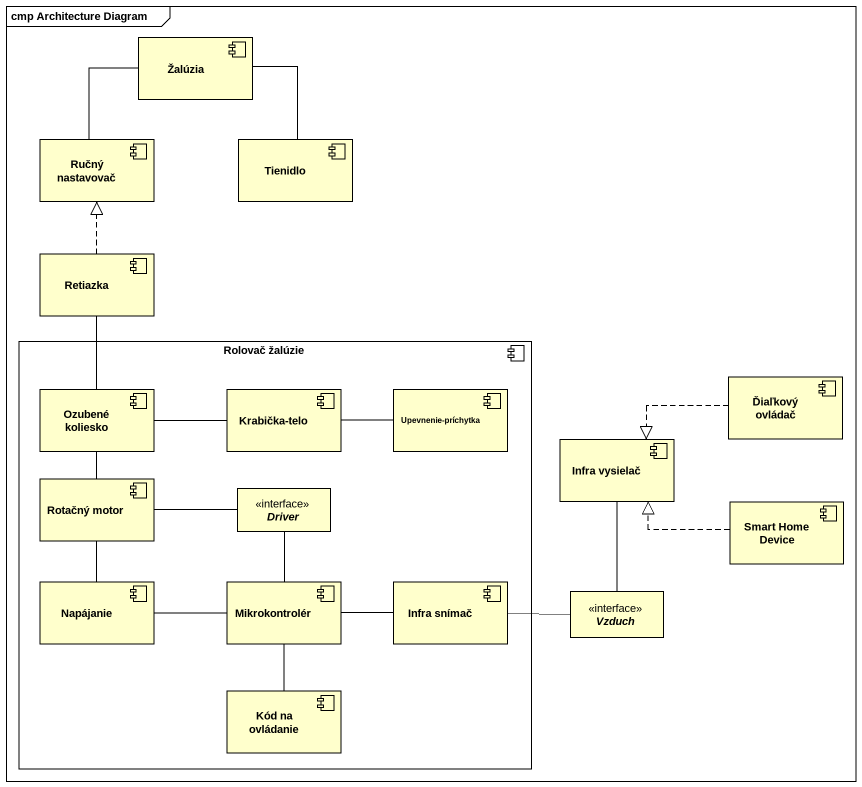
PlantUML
@startuml
mainframe cmp Architecture Diagram
allowmixing
hide circle
hide empty members
component Žalúzia
component "Ručný nastavovač" as Ručný_nastavovač
component Tienidlo
component Retiazka
component "Rolovač žalúzie" as Rolovač_žalúzie {
  component "Ozubené koliesko" as Ozubené_koliesko
  component "Krabička-telo" as Krabička_telo
  component "Upevnenie-príchytka" as Upevnenie_príchytka
  component "Rotačný motor" as Rotačný_motor
  interface Driver
  component Napájanie
  component Mikrokontrolér
  component "Infra snímač" as Infra_snímač
  component "Kód na ovládanie" as Kód_na_ovládanie
}
component "Ďiaľkový ovládač" as Ďiaľkový_ovládač
component "Infra vysielač" as Infra_vysielač
component "Smart Home Device" as Smart_Home_Device
interface Vzduch
Ručný_nastavovač -up- Žalúzia
Tienidlo -up- Žalúzia
Retiazka .up.|> Ručný_nastavovač
Ďiaľkový_ovládač .left.|> Infra_vysielač
Ozubené_koliesko -up- Retiazka
Ozubené_koliesko -right- Krabička_telo
Upevnenie_príchytka -left- Krabička_telo
Rotačný_motor -up- Ozubené_koliesko
Driver -left- Rotačný_motor
Driver -- Mikrokontrolér
Smart_Home_Device .left.|> Infra_vysielač
Napájanie -up- Rotačný_motor
Napájanie -right- Mikrokontrolér
Infra_snímač -left- Mikrokontrolér
Infra_snímač -right- Vzduch
Vzduch -up- Infra_vysielač
Kód_na_ovládanie -up- Mikrokontrolér
@enduml
